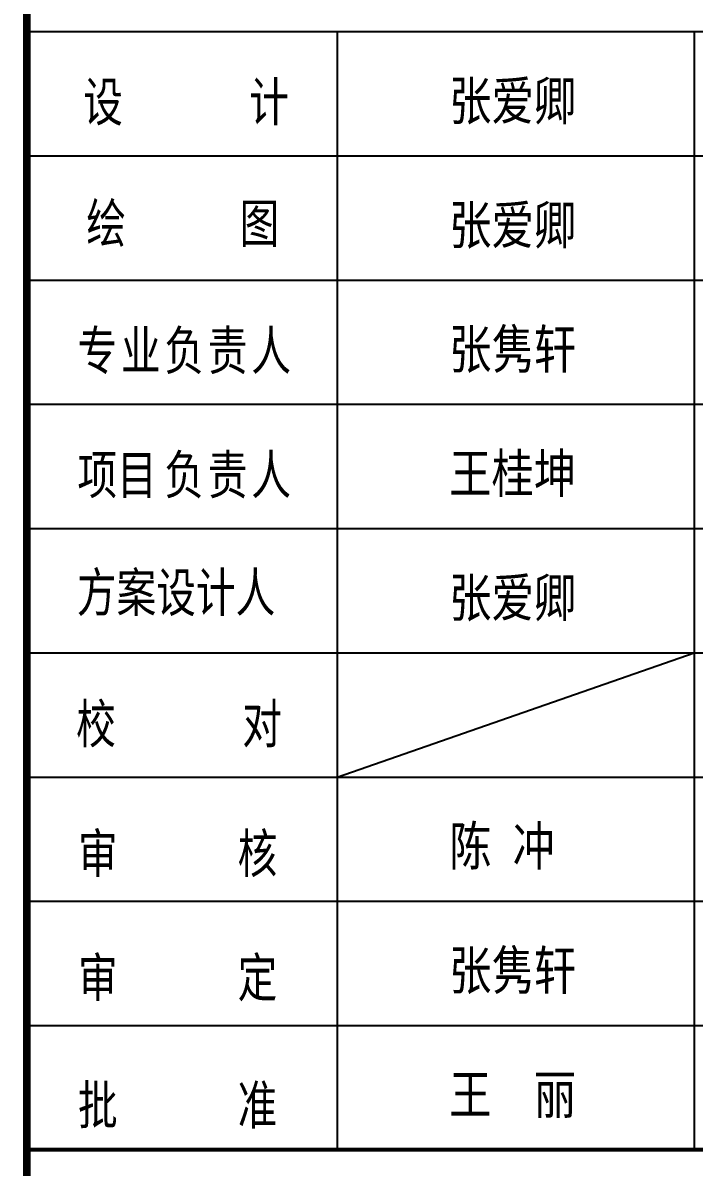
# Model space of a CAD drawing. Extents: x -18502 to 259858, y -468734 to 127958.
# Drawn here: x 94110 to 100598, y -306387 to -295334 of the extents above; entities that cross this region are included whole.
import ezdxf

# ---------------------------------------------------------------- set-up
doc = ezdxf.new("R2010")
doc.units = 0
doc.header["$LTSCALE"] = 1000
doc.layers.get('0').update_dxf_attribs({"linetype": 'CONTINUOUS'})
doc.layers.add('参照-TK_A1$0$TK', color=161, linetype='CONTINUOUS')
doc.styles.add('参照-TK_A1$0$Q1', font='', dxfattribs={"width": 0.8, "height": 450})
doc.styles.get('参照-TK_A1$0$Q1').set_extended_font_data('SimSun')

msp = doc.modelspace()

# ---------------------------------------------------------------- linework, layer by layer
msp.add_line((97147.7, -302618.6), (100597.7, -301418.6))
at = {"layer": '参照-TK_A1$0$TK'}
for p, q in [((94147.7, -295418.6), (106147.7, -295418.6)), ((97147.7, -295418.6), (97147.7, -306218.6)), ((100597.7, -295418.6), (100597.7, -306218.6)), ((94147.7, -296618.6), (106147.7, -296618.6)), ((94147.7, -297818.6), (106147.7, -297818.6)), ((94147.7, -299018.6), (106147.7, -299018.6)), ((94147.7, -300218.6), (106147.7, -300218.6)), ((94147.7, -301418.6), (106147.7, -301418.6)), ((94147.7, -302618.6), (106147.7, -302618.6)), ((94147.7, -303818.6), (106147.7, -303818.6)), ((94147.7, -305018.6), (106147.7, -305018.6))]:
    msp.add_line(p, q, dxfattribs=at)
for points, const_width in [([(94147.7, -235718.6), (94147.7, -321818.6)], 75), ([(94147.7, -306218.6), (106147.7, -306218.6)], 37.5)]:
    msp.add_lwpolyline(points, dxfattribs=dict(at, const_width=const_width))

# ---------------------------------------------------------------- texts
at = {"ltscale": 0.5, "style": '参照-TK_A1$0$Q1', "width": 0.8}
for s, p in [('张爱卿', (98230.3, -296272.9)), ('张爱卿', (98230.3, -297472.9)), ('张隽轩', (98230.3, -298672.9)), ('王桂坤', (98230.3, -299872.9)), ('张爱卿', (98230.3, -301072.9)), ('陈 冲 ', (98230.3, -303472.9)), ('张隽轩', (98230.3, -304672.9)), ('王  丽', (98230.3, -305872.9))]:
    msp.add_text(s, height=375, dxfattribs=at).set_placement(p)
at = {"layer": '参照-TK_A1$0$TK', "style": '参照-TK_A1$0$Q1', "width": 0.75}
for s, p in [('设', (94693.1, -296283.3)), ('计', (96298.3, -296283.3)), ('绘', (94723.5, -297457)), ('图', (96203.9, -297457)), ('专', (94637.9, -298685.9)), ('业', (95057.9, -298685.9)), ('负', (95477.9, -298685.9)), ('责', (95897.9, -298685.9)), ('人', (96317.9, -298685.9)), ('项目', (94637.9, -299885.9)), ('负', (95477.9, -299885.9)), ('责', (95897.9, -299885.9)), ('人', (96317.9, -299885.9)), ('方案设计人', (94631.6, -301022.3)), ('校', (94624.6, -302291.9)), ('对', (96229.7, -302291.9)), ('审', (94642.8, -303543.1)), ('核', (96185.6, -303543.1)), ('审', (94642.8, -304743.1)), ('定', (96185.6, -304743.1)), ('批', (94642.8, -305974.1)), ('准', (96185.6, -305974.1))]:
    msp.add_text(s, height=375, dxfattribs=at).set_placement(p)

doc.saveas('drawing.dxf')
